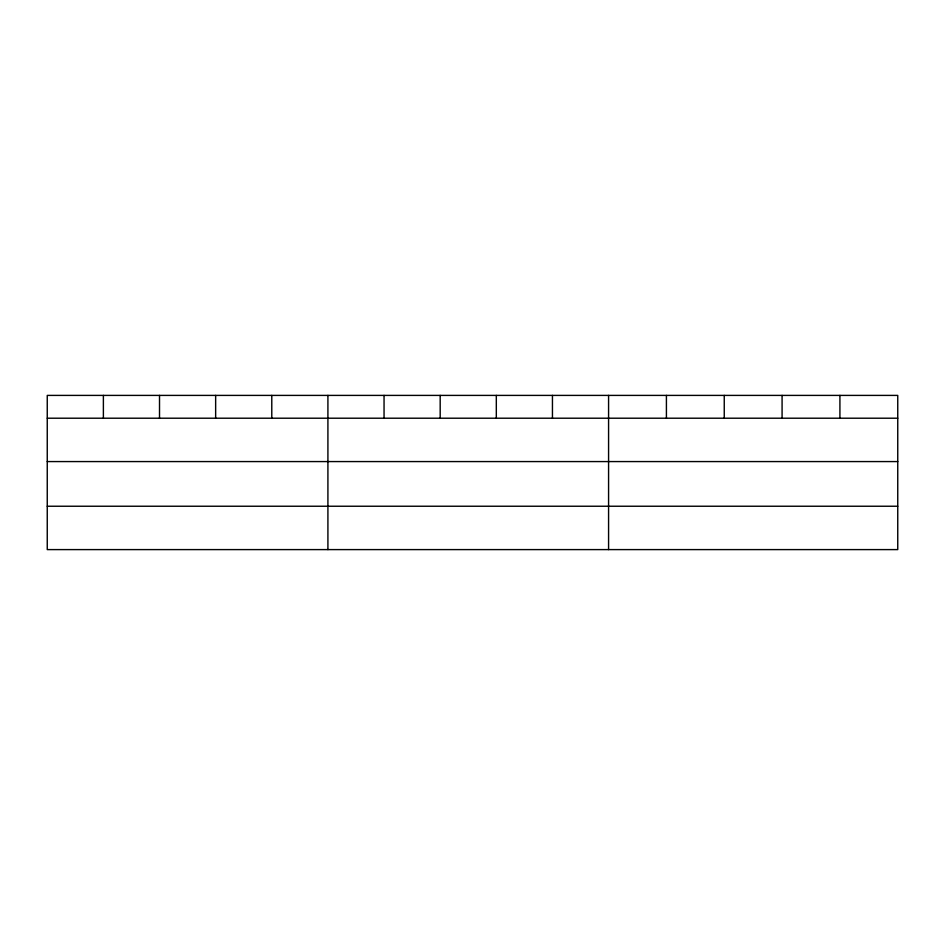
<?xml version="1.0" encoding="UTF-8"?>
<svg xmlns="http://www.w3.org/2000/svg" width="945" height="945" viewBox="0 0 945 945"><rect width="100%" height="100%" fill="white"/><g stroke="black" fill="none" stroke-linecap="round" stroke-linejoin="round"><path stroke-width="1.42" d="M897.75 461.573L897.75 395.4L47.25 395.4L47.25 549.6L897.75 549.6L897.75 461.573L47.25 461.573M47.25 418.21L897.75 418.21M47.25 506.236L897.75 506.236M839.916 395.4L839.916 418.21M782.082 395.4L782.082 418.21M724.248 395.4L724.248 418.21M666.414 395.4L666.414 418.21M608.58 395.4L608.58 549.6M552.447 395.4L552.447 418.21M496.314 395.4L496.314 418.21M440.181 395.4L440.181 418.21M384.048 395.4L384.048 418.21M327.915 395.4L327.915 549.6M271.782 395.4L271.782 418.21M215.649 395.4L215.649 418.21M159.516 395.4L159.516 418.21M103.383 395.4L103.383 418.21"/></g></svg>
